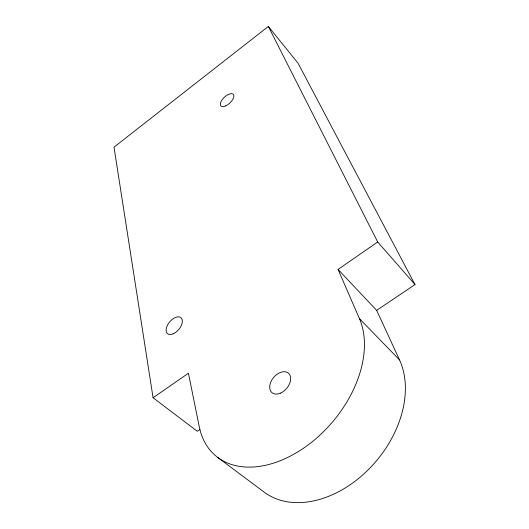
<?xml version="1.0" encoding="UTF-8"?>
<svg xmlns="http://www.w3.org/2000/svg" width="529" height="529" viewBox="0 0 529 529"><rect width="100%" height="100%" fill="white"/><g stroke="black" fill="none" stroke-linecap="round" stroke-linejoin="round"><path stroke-width="0.79" d="M268.335 26.45L377.686 241.965L338.071 269.446L376.674 310.371L414.987 284.562L298.019 63.163L268.335 26.45L114.013 147.161L153.073 397.762L197.257 431.241L199.949 429.429M153.073 397.762L188.423 373.243L199.261 426.751A101.297 67.262 -49.6 0 0 302.965 448.592A101.297 67.262 -49.6 0 0 359.462 318.67L338.071 269.446M217.604 457.334L264.07 492.056A96.701 68.896 -50.3 0 0 367.384 470.612A96.701 68.896 -50.3 0 0 399.54 359.932L376.674 310.371M359.462 318.67L399.54 359.932M377.686 241.965L414.987 284.562M280.337 393.199A12.756 8.517 -49.9 0 0 289.198 373.957A12.756 8.517 -49.9 0 0 271.04 381.535A12.756 8.517 -49.9 0 0 280.337 393.199M173.618 333.654A10.468 5.931 -49.9 0 0 181.553 318.326A10.468 5.931 -49.9 0 0 167.514 325.13A10.468 5.931 -49.9 0 0 173.618 333.654M225.539 105.932A8.537 3.987 -42.7 0 0 233.639 94.711A8.537 3.987 -42.7 0 0 222.12 99.756A8.537 3.987 -42.7 0 0 225.539 105.932"/></g></svg>
